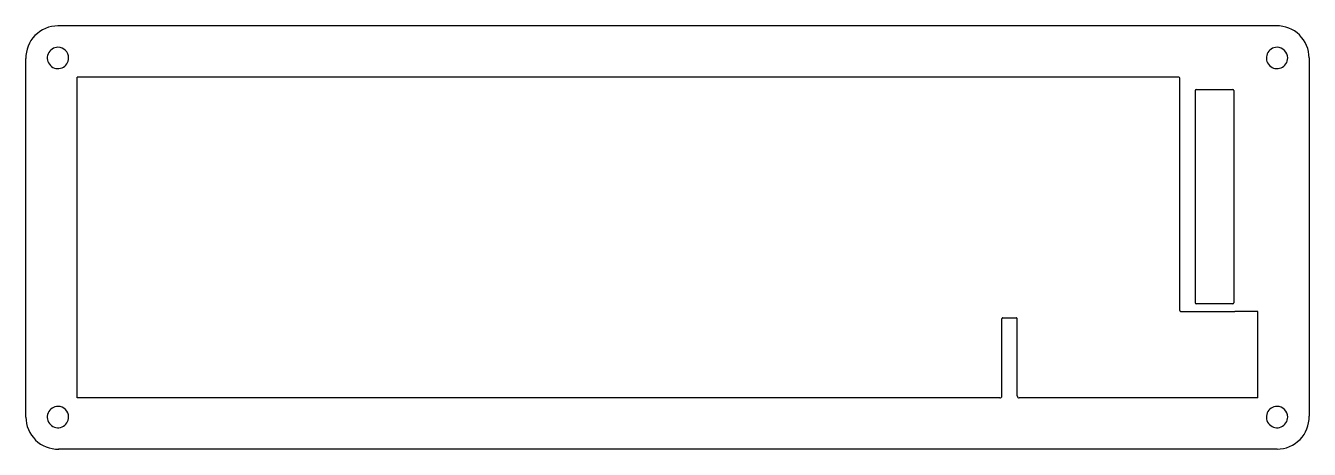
# Model space of a CAD drawing. Extents: x 0 to 313, y -102 to 1.
import ezdxf

# ---------------------------------------------------------------- set-up
doc = ezdxf.new("R2010")
doc.units = 0
doc.layers.get('0').update_dxf_attribs({"linetype": 'CONTINUOUS'})

msp = doc.modelspace()

# ---------------------------------------------------------------- linework, layer by layer
at = {"color": 7}
for points in [[(304.73396, 0.965322), (7.83082, 0.967862)], [(0.02286, -94.381198), (0.0254, -7.028058)], [(312.72988, -6.840098), (312.72988, -94.193238)], [(280.95448, -11.511158), (12.50188, -11.511158)], [(12.50188, -89.712678), (12.50188, -11.511158)], [(281.20594, -68.407158), (281.20594, -11.760078)], [(284.98546, -14.802998), (284.98546, -66.542798)], [(285.23438, -14.551538), (294.1447, -14.551538)], [(294.39616, -14.802998), (294.39616, -66.542798)], [(281.45486, -68.656078), (294.64508, -68.656078)], [(294.1447, -66.791718), (285.23438, -66.791718)], [(300.2534, -89.710138), (300.2534, -68.661158), (294.64508, -68.656078)], [(237.8456, -89.217378), (237.83544, -70.406138)], [(238.08436, -70.157218), (241.35588, -70.157218)], [(241.59464, -89.217378), (241.6048, -70.406138)], [(237.34522, -89.717758), (12.50188, -89.712678)], [(300.2534, -89.710138), (242.09502, -89.717758)], [(304.92192, -102.189158), (8.01878, -102.189158)]]:
    msp.add_lwpolyline(points, dxfattribs=at)
for points in [[(7.84639, -4.255572)], [(304.91176, -4.255572)], [(7.846289, -91.770535)], [(304.91176, -91.769519)]]:
    msp.add_lwpolyline(points, close=True, dxfattribs=at)
for points in [[(7.833233, 0.96571), (5.730946, 0.962176), (3.718594, 0.112471), (2.24998, -1.391789)], [(310.372298, -1.259086), (308.867984, 0.209537), (306.835771, 1.010718), (304.73396, 0.963776)], [(2.24998, -1.391789), (0.781366, -2.896048), (-0.019844, -4.928196), (0.02703, -7.029963)], [(312.72988, -6.842435), (312.72635, -4.740102), (311.876612, -2.727709), (310.372298, -1.259086)], [(5.444308, -5.860592), (5.041878, -6.832143), (5.264323, -7.950447), (6.007916, -8.694041)], [(7.84639, -4.255572), (6.79479, -4.255572), (5.846738, -4.88904), (5.444308, -5.860592)], [(10.446385, -6.855567), (10.446385, -5.419629), (9.282328, -4.255572), (7.84639, -4.255572)], [(302.509678, -5.860592), (302.107248, -6.832143), (302.329693, -7.950447), (303.073286, -8.694041)], [(304.91176, -4.255572), (303.86016, -4.255572), (302.912108, -4.88904), (302.509678, -5.860592)], [(306.750234, -5.017093), (306.26264, -4.529499), (305.601321, -4.255572), (304.91176, -4.255572)], [(307.511755, -6.855567), (307.511755, -6.166005), (307.237828, -5.504686), (306.750234, -5.017093)], [(6.007916, -8.694041), (6.75151, -9.437634), (7.869814, -9.660078), (8.841365, -9.257649)], [(8.841365, -9.257649), (9.812917, -8.855219), (10.446385, -7.907166), (10.446385, -6.855567)], [(303.073286, -8.694041), (303.816879, -9.437634), (304.935183, -9.660078), (305.906735, -9.257649)], [(305.906735, -9.257649), (306.878286, -8.855219), (307.511755, -7.907166), (307.511755, -6.855567)], [(281.20594, -11.762415), (281.205934, -11.62477), (281.094664, -11.513023), (280.95702, -11.512428)], [(285.23692, -14.554053), (285.099266, -14.554647), (284.987992, -14.66641), (284.988, -14.804065)], [(294.39616, -14.804065), (294.396168, -14.66641), (294.284894, -14.554647), (294.14724, -14.554053)], [(281.20594, -68.408682), (281.205956, -68.475229), (281.232503, -68.539023), (281.279701, -68.585936)], [(281.279701, -68.585936), (281.3269, -68.632848), (281.390854, -68.659007), (281.4574, -68.658618)], [(284.988, -66.544068), (284.988034, -66.681694), (285.099296, -66.79341), (285.23692, -66.794004)], [(294.14724, -66.794004), (294.284864, -66.79341), (294.396126, -66.681694), (294.39616, -66.544068)], [(237.910097, -70.231801), (237.863222, -70.278725), (237.836914, -70.342352), (237.836964, -70.408678)], [(238.0869, -70.158488), (238.020574, -70.158505), (237.956973, -70.184878), (237.910097, -70.231801)], [(241.533699, -70.231801), (241.486823, -70.184878), (241.423222, -70.158505), (241.356896, -70.158488)], [(241.606832, -70.408678), (241.606882, -70.342352), (241.580574, -70.278725), (241.533699, -70.231801)], [(237.346998, -89.71852), (237.623041, -89.71845), (237.8468, -89.494691), (237.84687, -89.218648)], [(241.596926, -89.218648), (241.596996, -89.494691), (241.820755, -89.71845), (242.096798, -89.71852)], [(5.444207, -93.375555), (5.041777, -94.347107), (5.264221, -95.465411), (6.007815, -96.209004)], [(7.846289, -91.770535), (6.794689, -91.770535), (5.846636, -92.404004), (5.444207, -93.375555)], [(10.446283, -94.37053), (10.446283, -92.934593), (9.282226, -91.770535), (7.846289, -91.770535)], [(302.509678, -93.374539), (302.107248, -94.346091), (302.329693, -95.464395), (303.073286, -96.207988)], [(304.91176, -91.769519), (303.86016, -91.769519), (302.912108, -92.402988), (302.509678, -93.374539)], [(306.750234, -92.53104), (306.26264, -92.043447), (305.601321, -91.769519), (304.91176, -91.769519)], [(307.511755, -94.369514), (307.511755, -93.679953), (307.237828, -93.018634), (306.750234, -92.53104)], [(0.025001, -94.383484), (0.028541, -96.48577), (0.878249, -98.498118), (2.382511, -99.966728)], [(6.007815, -96.209004), (6.751408, -96.952597), (7.869712, -97.175042), (8.841264, -96.772612)], [(8.841264, -96.772612), (9.812815, -96.370182), (10.446283, -95.42213), (10.446283, -94.37053)], [(303.073286, -96.207988), (303.816879, -96.951581), (304.935183, -97.174026), (305.906735, -96.771596)], [(305.906735, -96.771596), (306.878286, -96.369166), (307.511755, -95.421114), (307.511755, -94.369514)], [(310.507202, -99.832907), (311.975645, -98.328672), (312.77675, -96.296647), (312.72988, -94.195016)], [(2.382511, -99.966728), (3.886772, -101.435337), (5.918919, -102.236543), (8.020685, -102.189666)], [(304.92446, -102.190682), (307.02661, -102.186938), (309.038758, -101.337142), (310.507202, -99.832907)]]:
    msp.add_open_spline(points, degree=3, dxfattribs=at)

doc.saveas('drawing.dxf')
